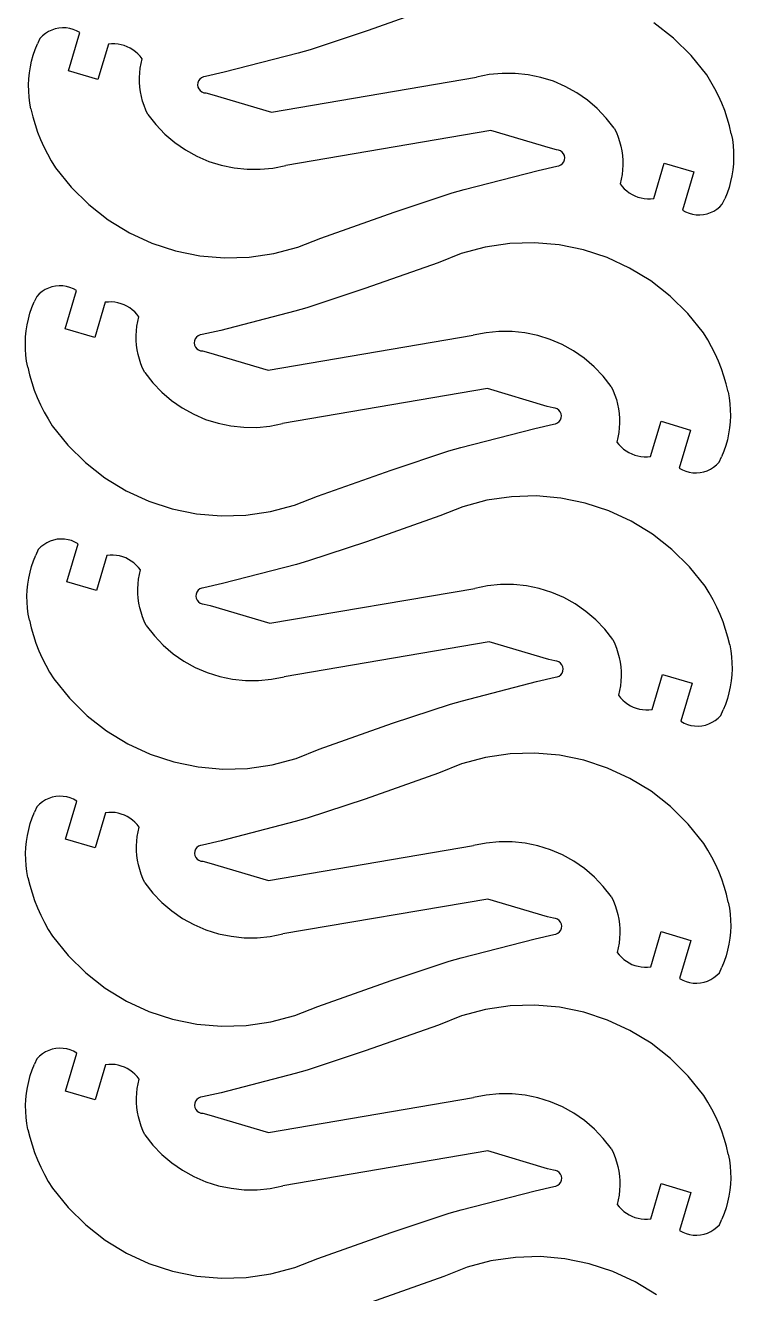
# Model space of a CAD drawing. Extents: x -3998 to 3998, y -3549 to 3549.
# Drawn here: x -1962 to -1616, y -112 to 506 of the extents above; entities that cross this region are included whole.
import ezdxf

# ---------------------------------------------------------------- set-up
doc = ezdxf.new("R2010")
doc.units = 0
doc.header["$MEASUREMENT"] = 0
doc.layers.get('0').update_dxf_attribs({"linetype": 'CONTINUOUS'})

msp = doc.modelspace()

# ---------------------------------------------------------------- linework, layer by layer
for p, q in [((-1758.79, 515.77), (-1794.6, 503.12)), ((-1645.67, 499.42), (-1655.2, 506.86)), ((-1953.25, 500.58), (-1954.5, 499.32)), ((-1951.86, 501.7), (-1953.25, 500.58)), ((-1950.35, 502.64), (-1951.86, 501.7)), ((-1948.74, 503.39), (-1950.35, 502.64)), ((-1947.05, 503.96), (-1948.74, 503.39)), ((-1945.31, 504.31), (-1947.05, 503.96)), ((-1943.54, 504.47), (-1945.31, 504.31)), ((-1941.76, 504.41), (-1943.54, 504.47)), ((-1940, 504.14), (-1941.76, 504.41)), ((-1940.59, 483.59), (-1935.08, 502.14)), ((-1938.28, 503.67), (-1940, 504.14)), ((-1936.64, 503), (-1938.28, 503.67)), ((-1935.08, 502.14), (-1936.64, 503)), ((-1794.6, 503.12), (-1822.79, 493.77)), ((-1956.83, 493.91), (-1955.74, 496.65)), ((-1954.5, 499.32), (-1955.74, 496.65)), ((-1921.12, 496.46), (-1926.22, 479.31)), ((-1919.56, 496.61), (-1921.12, 496.46)), ((-1918, 496.61), (-1919.56, 496.61)), ((-1916.44, 496.48), (-1918, 496.61)), ((-1914.9, 496.2), (-1916.44, 496.48)), ((-1913.39, 495.79), (-1914.9, 496.2)), ((-1911.92, 495.24), (-1913.39, 495.79)), ((-1910.52, 494.55), (-1911.92, 495.24)), ((-1909.18, 493.75), (-1910.52, 494.55)), ((-1637.07, 490.93), (-1645.67, 499.42)), ((-1959.16, 485.41), (-1958.55, 488.28)), ((-1958.55, 488.28), (-1957.77, 491.12)), ((-1957.77, 491.12), (-1956.83, 493.91)), ((-1907.91, 492.82), (-1909.18, 493.75)), ((-1906.74, 491.79), (-1907.91, 492.82)), ((-1905.67, 490.65), (-1906.74, 491.79)), ((-1904.7, 489.42), (-1905.67, 490.65)), ((-1905.24, 487.16), (-1904.7, 489.42)), ((-1828.6, 492.12), (-1864.78, 482.8)), ((-1822.79, 493.77), (-1828.6, 492.12)), ((-1629.5, 481.52), (-1637.07, 490.93)), ((-1959.91, 479.57), (-1959.62, 482.5)), ((-1959.62, 482.5), (-1959.16, 485.41)), ((-1926.22, 479.31), (-1940.59, 483.59)), ((-1906.01, 480.24), (-1905.9, 482.56)), ((-1905.9, 482.56), (-1905.64, 484.87)), ((-1905.64, 484.87), (-1905.24, 487.16)), ((-1864.78, 482.8), (-1873.8, 480.72)), ((-1729.17, 482.28), (-1735.48, 481.66)), ((-1722.82, 482.26), (-1729.17, 482.28)), ((-1716.51, 481.6), (-1722.82, 482.26)), ((-1960.03, 476.63), (-1959.91, 479.57)), ((-1959.99, 473.69), (-1960.03, 476.63)), ((-1905.98, 477.92), (-1906.01, 480.24)), ((-1905.81, 475.6), (-1905.98, 477.92)), ((-1877.56, 477.68), (-1877.67, 476.65)), ((-1877.67, 476.65), (-1877.51, 475.62)), ((-1877.19, 478.64), (-1877.56, 477.68)), ((-1876.58, 479.48), (-1877.19, 478.64)), ((-1875.77, 480.13), (-1876.58, 479.48)), ((-1874.82, 480.55), (-1875.77, 480.13)), ((-1873.8, 480.72), (-1874.82, 480.55)), ((-1841.7, 463.42), (-1741.7, 480.42)), ((-1735.48, 481.66), (-1741.7, 480.42)), ((-1710.3, 480.32), (-1716.51, 481.6)), ((-1704.25, 478.41), (-1710.3, 480.32)), ((-1698.42, 475.91), (-1704.25, 478.41)), ((-1692.87, 472.84), (-1698.42, 475.91)), ((-1627.43, 478.21), (-1629.5, 481.52)), ((-1625.52, 474.81), (-1627.43, 478.21)), ((-1959.79, 470.75), (-1959.99, 473.69)), ((-1959.42, 467.83), (-1959.79, 470.75)), ((-1905.5, 473.3), (-1905.81, 475.6)), ((-1905.05, 471.02), (-1905.5, 473.3)), ((-1904.45, 468.77), (-1905.05, 471.02)), ((-1877.51, 475.62), (-1877.09, 474.68)), ((-1877.09, 474.68), (-1876.44, 473.87)), ((-1876.44, 473.87), (-1875.61, 473.26)), ((-1875.61, 473.26), (-1874.64, 472.88)), ((-1874.64, 472.88), (-1873.61, 472.77)), ((-1873.61, 472.77), (-1870.79, 472.06)), ((-1870.79, 472.06), (-1841.7, 463.42)), ((-1687.66, 469.22), (-1692.87, 472.84)), ((-1623.76, 471.33), (-1625.52, 474.81)), ((-1622.17, 467.76), (-1623.76, 471.33)), ((-1958.89, 464.94), (-1959.42, 467.83)), ((-1958.89, 464.94), (-1957.98, 461.14)), ((-1903.72, 466.57), (-1904.45, 468.77)), ((-1902.86, 464.41), (-1903.72, 466.57)), ((-1901.86, 462.31), (-1902.86, 464.41)), ((-1682.83, 465.1), (-1687.66, 469.22)), ((-1678.45, 460.52), (-1682.83, 465.1)), ((-1620.75, 464.13), (-1622.17, 467.76)), ((-1619.5, 460.44), (-1620.75, 464.13)), ((-1957.98, 461.14), (-1956.91, 457.39)), ((-1956.91, 457.39), (-1955.65, 453.7)), ((-1901.86, 462.31), (-1897.96, 457.31)), ((-1897.96, 457.31), (-1893.57, 452.73)), ((-1674.54, 455.52), (-1678.45, 460.52)), ((-1618.42, 456.69), (-1619.5, 460.44)), ((-1955.65, 453.7), (-1954.23, 450.07)), ((-1893.57, 452.73), (-1888.75, 448.61)), ((-1734.7, 454.42), (-1834.7, 437.42)), ((-1705.61, 445.77), (-1734.7, 454.42)), ((-1674.54, 455.52), (-1673.55, 453.42)), ((-1673.55, 453.42), (-1672.68, 451.26)), ((-1672.68, 451.26), (-1671.95, 449.06)), ((-1617.52, 452.89), (-1618.42, 456.69)), ((-1617.52, 452.89), (-1616.99, 450)), ((-1954.23, 450.07), (-1952.64, 446.5)), ((-1952.64, 446.5), (-1950.89, 443.02)), ((-1888.75, 448.61), (-1883.53, 444.99)), ((-1883.53, 444.99), (-1877.98, 441.92)), ((-1702.79, 445.06), (-1705.61, 445.77)), ((-1701.76, 444.95), (-1702.79, 445.06)), ((-1700.8, 444.57), (-1701.76, 444.95)), ((-1671.95, 449.06), (-1671.36, 446.81)), ((-1671.36, 446.81), (-1670.9, 444.53)), ((-1616.99, 450), (-1616.62, 447.08)), ((-1616.62, 447.08), (-1616.41, 444.14)), ((-1950.89, 443.02), (-1948.97, 439.62)), ((-1948.97, 439.62), (-1946.9, 436.32)), ((-1877.98, 441.92), (-1872.15, 439.42)), ((-1872.15, 439.42), (-1866.1, 437.52)), ((-1699.96, 443.96), (-1700.8, 444.57)), ((-1699.31, 443.15), (-1699.96, 443.96)), ((-1699.83, 438.35), (-1699.22, 439.19)), ((-1698.89, 442.21), (-1699.31, 443.15)), ((-1699.22, 439.19), (-1698.85, 440.15)), ((-1698.74, 441.18), (-1698.89, 442.21)), ((-1698.85, 440.15), (-1698.74, 441.18)), ((-1670.9, 444.53), (-1670.59, 442.23)), ((-1670.59, 442.23), (-1670.42, 439.92)), ((-1670.42, 439.92), (-1670.39, 437.59)), ((-1616.37, 441.2), (-1616.5, 438.26)), ((-1616.41, 444.14), (-1616.37, 441.2)), ((-1946.9, 436.32), (-1939.33, 426.9)), ((-1866.1, 437.52), (-1859.89, 436.23)), ((-1859.89, 436.23), (-1853.58, 435.57)), ((-1853.58, 435.57), (-1847.24, 435.55)), ((-1847.24, 435.55), (-1840.92, 436.17)), ((-1840.92, 436.17), (-1834.7, 437.42)), ((-1747.8, 425.72), (-1711.63, 435.03)), ((-1711.63, 435.03), (-1702.6, 437.12)), ((-1702.6, 437.12), (-1701.58, 437.28)), ((-1701.58, 437.28), (-1700.63, 437.7)), ((-1700.63, 437.7), (-1699.83, 438.35)), ((-1670.76, 432.96), (-1671.16, 430.67)), ((-1670.51, 435.27), (-1670.76, 432.96)), ((-1670.39, 437.59), (-1670.51, 435.27)), ((-1655.29, 421.37), (-1650.19, 438.52)), ((-1650.19, 438.52), (-1635.81, 434.25)), ((-1635.81, 434.25), (-1641.33, 415.69)), ((-1617.24, 432.42), (-1617.86, 429.55)), ((-1616.79, 435.33), (-1617.24, 432.42)), ((-1616.5, 438.26), (-1616.79, 435.33)), ((-1939.33, 426.9), (-1930.73, 418.41)), ((-1671.16, 430.67), (-1671.7, 428.42)), ((-1671.7, 428.42), (-1670.74, 427.18)), ((-1670.74, 427.18), (-1669.66, 426.05)), ((-1618.63, 426.71), (-1619.57, 423.92)), ((-1617.86, 429.55), (-1618.63, 426.71)), ((-1781.8, 414.72), (-1753.61, 424.06)), ((-1753.61, 424.06), (-1747.8, 425.72)), ((-1669.66, 426.05), (-1668.49, 425.01)), ((-1668.49, 425.01), (-1667.23, 424.08)), ((-1667.23, 424.08), (-1665.89, 423.28)), ((-1665.89, 423.28), (-1664.48, 422.6)), ((-1664.48, 422.6), (-1663.02, 422.04)), ((-1663.02, 422.04), (-1661.51, 421.63)), ((-1661.51, 421.63), (-1659.97, 421.35)), ((-1659.97, 421.35), (-1658.41, 421.22)), ((-1658.41, 421.22), (-1656.84, 421.22)), ((-1656.84, 421.22), (-1655.29, 421.37)), ((-1621.9, 418.52), (-1620.66, 421.18)), ((-1619.57, 423.92), (-1620.66, 421.18)), ((-1930.73, 418.41), (-1921.21, 410.97)), ((-1817.61, 402.06), (-1781.8, 414.72)), ((-1641.33, 415.69), (-1639.77, 414.83)), ((-1639.77, 414.83), (-1638.12, 414.16)), ((-1638.12, 414.16), (-1636.4, 413.69)), ((-1629.35, 413.88), (-1627.66, 414.44)), ((-1627.66, 414.44), (-1626.05, 415.19)), ((-1626.05, 415.19), (-1624.54, 416.14)), ((-1624.54, 416.14), (-1623.15, 417.25)), ((-1623.15, 417.25), (-1621.9, 418.52)), ((-1921.21, 410.97), (-1910.89, 404.68)), ((-1636.4, 413.69), (-1634.64, 413.42)), ((-1634.64, 413.42), (-1632.87, 413.36)), ((-1632.87, 413.36), (-1631.09, 413.52)), ((-1631.09, 413.52), (-1629.35, 413.88)), ((-1910.89, 404.68), (-1899.92, 399.62)), ((-1828.85, 397.63), (-1817.61, 402.06)), ((-1899.92, 399.62), (-1888.44, 395.86)), ((-1888.44, 395.86), (-1876.6, 393.44)), ((-1840.53, 394.51), (-1828.85, 397.63)), ((-1737.47, 397.63), (-1749.14, 394.52)), ((-1725.51, 399.38), (-1737.47, 397.63)), ((-1713.43, 399.74), (-1725.51, 399.38)), ((-1701.4, 398.7), (-1713.43, 399.74)), ((-1689.56, 396.29), (-1701.4, 398.7)), ((-1678.07, 392.52), (-1689.56, 396.29)), ((-1876.6, 393.44), (-1864.56, 392.41)), ((-1864.56, 392.41), (-1852.48, 392.77)), ((-1852.48, 392.77), (-1840.53, 394.51)), ((-1760.38, 390.08), (-1796.19, 377.43)), ((-1749.14, 394.52), (-1760.38, 390.08)), ((-1667.1, 387.46), (-1678.07, 392.52)), ((-1656.79, 381.17), (-1667.1, 387.46)), ((-1951.94, 376.95), (-1953.46, 376.01)), ((-1950.33, 377.71), (-1951.94, 376.95)), ((-1948.65, 378.27), (-1950.33, 377.71)), ((-1946.9, 378.63), (-1948.65, 378.27)), ((-1945.13, 378.78), (-1946.9, 378.63)), ((-1943.35, 378.72), (-1945.13, 378.78)), ((-1941.59, 378.46), (-1943.35, 378.72)), ((-1939.88, 377.99), (-1941.59, 378.46)), ((-1938.23, 377.32), (-1939.88, 377.99)), ((-1936.67, 376.46), (-1938.23, 377.32)), ((-1796.19, 377.43), (-1824.38, 368.08)), ((-1647.26, 373.73), (-1656.79, 381.17)), ((-1958.43, 368.23), (-1957.33, 370.96)), ((-1956.09, 373.63), (-1957.33, 370.96)), ((-1954.84, 374.9), (-1956.09, 373.63)), ((-1953.46, 376.01), (-1954.84, 374.9)), ((-1942.19, 357.9), (-1936.67, 376.46)), ((-1922.71, 370.77), (-1927.81, 353.63)), ((-1921.15, 370.92), (-1922.71, 370.77)), ((-1919.59, 370.93), (-1921.15, 370.92)), ((-1918.03, 370.79), (-1919.59, 370.93)), ((-1916.49, 370.52), (-1918.03, 370.79)), ((-1638.66, 365.25), (-1647.26, 373.73)), ((-1960.14, 362.6), (-1959.36, 365.44)), ((-1959.36, 365.44), (-1958.43, 368.23)), ((-1914.98, 370.1), (-1916.49, 370.52)), ((-1913.52, 369.55), (-1914.98, 370.1)), ((-1912.11, 368.87), (-1913.52, 369.55)), ((-1910.77, 368.06), (-1912.11, 368.87)), ((-1909.5, 367.14), (-1910.77, 368.06)), ((-1908.33, 366.1), (-1909.5, 367.14)), ((-1907.26, 364.96), (-1908.33, 366.1)), ((-1906.29, 363.73), (-1907.26, 364.96)), ((-1830.19, 366.43), (-1866.37, 357.12)), ((-1824.38, 368.08), (-1830.19, 366.43)), ((-1631.09, 355.83), (-1638.66, 365.25)), ((-1961.21, 356.81), (-1960.75, 359.72)), ((-1960.75, 359.72), (-1960.14, 362.6)), ((-1907.49, 356.87), (-1907.23, 359.18)), ((-1907.23, 359.18), (-1906.83, 361.47)), ((-1906.83, 361.47), (-1906.29, 363.73)), ((-1961.62, 350.95), (-1961.5, 353.89)), ((-1961.5, 353.89), (-1961.21, 356.81)), ((-1927.81, 353.63), (-1942.19, 357.9)), ((-1907.6, 354.55), (-1907.49, 356.87)), ((-1907.58, 352.23), (-1907.6, 354.55)), ((-1907.4, 349.91), (-1907.58, 352.23)), ((-1878.78, 352.96), (-1879.15, 351.99)), ((-1878.17, 353.8), (-1878.78, 352.96)), ((-1877.36, 354.45), (-1878.17, 353.8)), ((-1876.42, 354.87), (-1877.36, 354.45)), ((-1875.39, 355.03), (-1876.42, 354.87)), ((-1866.37, 357.12), (-1875.39, 355.03)), ((-1843.29, 337.73), (-1743.29, 354.73)), ((-1737.07, 355.98), (-1743.29, 354.73)), ((-1730.76, 356.59), (-1737.07, 355.98)), ((-1724.41, 356.57), (-1730.76, 356.59)), ((-1718.11, 355.92), (-1724.41, 356.57)), ((-1711.89, 354.63), (-1718.11, 355.92)), ((-1705.84, 352.73), (-1711.89, 354.63)), ((-1700.01, 350.23), (-1705.84, 352.73)), ((-1629.02, 352.52), (-1631.09, 355.83)), ((-1627.11, 349.13), (-1629.02, 352.52)), ((-1961.58, 348), (-1961.62, 350.95)), ((-1961.38, 345.07), (-1961.58, 348)), ((-1907.09, 347.61), (-1907.4, 349.91)), ((-1906.64, 345.33), (-1907.09, 347.61)), ((-1879.15, 351.99), (-1879.26, 350.96)), ((-1879.26, 350.96), (-1879.1, 349.94)), ((-1879.1, 349.94), (-1878.68, 348.99)), ((-1878.68, 348.99), (-1878.03, 348.19)), ((-1878.03, 348.19), (-1877.2, 347.57)), ((-1877.2, 347.57), (-1876.23, 347.2)), ((-1876.23, 347.2), (-1875.2, 347.08)), ((-1875.2, 347.08), (-1872.38, 346.38)), ((-1872.38, 346.38), (-1843.29, 337.73)), ((-1694.46, 347.15), (-1700.01, 350.23)), ((-1689.25, 343.54), (-1694.46, 347.15)), ((-1625.35, 345.64), (-1627.11, 349.13)), ((-1961.01, 342.15), (-1961.38, 345.07)), ((-1960.48, 339.25), (-1961.01, 342.15)), ((-1906.04, 343.09), (-1906.64, 345.33)), ((-1905.31, 340.88), (-1906.04, 343.09)), ((-1904.45, 338.73), (-1905.31, 340.88)), ((-1684.42, 339.42), (-1689.25, 343.54)), ((-1623.76, 342.08), (-1625.35, 345.64)), ((-1622.34, 338.45), (-1623.76, 342.08)), ((-1960.48, 339.25), (-1959.58, 335.46)), ((-1959.58, 335.46), (-1958.5, 331.71)), ((-1903.45, 336.63), (-1904.45, 338.73)), ((-1903.45, 336.63), (-1899.55, 331.63)), ((-1680.04, 334.83), (-1684.42, 339.42)), ((-1676.13, 329.83), (-1680.04, 334.83)), ((-1621.09, 334.75), (-1622.34, 338.45)), ((-1620.01, 331), (-1621.09, 334.75)), ((-1958.5, 331.71), (-1957.25, 328.01)), ((-1957.25, 328.01), (-1955.82, 324.38)), ((-1899.55, 331.63), (-1895.16, 327.04)), ((-1736.29, 328.73), (-1836.29, 311.73)), ((-1707.2, 320.08), (-1736.29, 328.73)), ((-1676.13, 329.83), (-1675.14, 327.73)), ((-1675.14, 327.73), (-1674.27, 325.58)), ((-1619.11, 327.21), (-1620.01, 331)), ((-1955.82, 324.38), (-1954.23, 320.82)), ((-1895.16, 327.04), (-1890.34, 322.92)), ((-1890.34, 322.92), (-1885.12, 319.31)), ((-1674.27, 325.58), (-1673.54, 323.37)), ((-1673.54, 323.37), (-1672.95, 321.13)), ((-1619.11, 327.21), (-1618.58, 324.31)), ((-1618.58, 324.31), (-1618.21, 321.39)), ((-1618.21, 321.39), (-1618, 318.46)), ((-1954.23, 320.82), (-1952.48, 317.34)), ((-1952.48, 317.34), (-1950.56, 313.94)), ((-1885.12, 319.31), (-1879.57, 316.24)), ((-1879.57, 316.24), (-1873.74, 313.73)), ((-1704.38, 319.38), (-1707.2, 320.08)), ((-1703.35, 319.26), (-1704.38, 319.38)), ((-1702.39, 318.89), (-1703.35, 319.26)), ((-1701.55, 318.28), (-1702.39, 318.89)), ((-1700.9, 317.47), (-1701.55, 318.28)), ((-1700.49, 316.52), (-1700.9, 317.47)), ((-1700.33, 315.5), (-1700.49, 316.52)), ((-1700.44, 314.47), (-1700.33, 315.5)), ((-1672.95, 321.13), (-1672.5, 318.85)), ((-1672.5, 318.85), (-1672.18, 316.55)), ((-1672.18, 316.55), (-1672.01, 314.23)), ((-1617.96, 315.51), (-1618.09, 312.57)), ((-1618, 318.46), (-1617.96, 315.51)), ((-1950.56, 313.94), (-1948.49, 310.63)), ((-1948.49, 310.63), (-1940.93, 301.21)), ((-1873.74, 313.73), (-1867.69, 311.83)), ((-1867.69, 311.83), (-1861.48, 310.54)), ((-1861.48, 310.54), (-1855.17, 309.89)), ((-1855.17, 309.89), (-1848.83, 309.87)), ((-1848.83, 309.87), (-1842.51, 310.48)), ((-1842.51, 310.48), (-1836.29, 311.73)), ((-1749.39, 300.03), (-1713.22, 309.35)), ((-1713.22, 309.35), (-1704.19, 311.43)), ((-1704.19, 311.43), (-1703.17, 311.59)), ((-1703.17, 311.59), (-1702.22, 312.01)), ((-1702.22, 312.01), (-1701.42, 312.67)), ((-1701.42, 312.67), (-1700.81, 313.5)), ((-1700.81, 313.5), (-1700.44, 314.47)), ((-1672.1, 309.59), (-1672.35, 307.28)), ((-1671.98, 311.91), (-1672.1, 309.59)), ((-1672.01, 314.23), (-1671.98, 311.91)), ((-1656.88, 295.69), (-1651.78, 312.83)), ((-1651.78, 312.83), (-1637.4, 308.56)), ((-1618.38, 309.65), (-1618.83, 306.74)), ((-1618.09, 312.57), (-1618.38, 309.65)), ((-1672.75, 304.99), (-1673.29, 302.73)), ((-1673.29, 302.73), (-1672.33, 301.5)), ((-1672.35, 307.28), (-1672.75, 304.99)), ((-1637.4, 308.56), (-1642.92, 290)), ((-1619.45, 303.86), (-1620.23, 301.02)), ((-1618.83, 306.74), (-1619.45, 303.86)), ((-1940.93, 301.21), (-1932.32, 292.73)), ((-1783.39, 289.03), (-1755.2, 298.38)), ((-1755.2, 298.38), (-1749.39, 300.03)), ((-1672.33, 301.5), (-1671.25, 300.36)), ((-1671.25, 300.36), (-1670.08, 299.32)), ((-1670.08, 299.32), (-1668.82, 298.4)), ((-1668.82, 298.4), (-1667.48, 297.59)), ((-1667.48, 297.59), (-1666.07, 296.91)), ((-1666.07, 296.91), (-1664.61, 296.36)), ((-1621.16, 298.23), (-1622.25, 295.5)), ((-1620.23, 301.02), (-1621.16, 298.23)), ((-1932.32, 292.73), (-1922.8, 285.29)), ((-1664.61, 296.36), (-1663.1, 295.94)), ((-1663.1, 295.94), (-1661.56, 295.67)), ((-1661.56, 295.67), (-1660, 295.53)), ((-1660, 295.53), (-1658.43, 295.54)), ((-1658.43, 295.54), (-1656.88, 295.69)), ((-1627.64, 289.51), (-1626.13, 290.45)), ((-1626.13, 290.45), (-1624.74, 291.56)), ((-1624.74, 291.56), (-1623.49, 292.83)), ((-1623.49, 292.83), (-1622.25, 295.5)), ((-1922.8, 285.29), (-1912.48, 279)), ((-1819.2, 276.38), (-1783.39, 289.03)), ((-1642.92, 290), (-1641.36, 289.14)), ((-1641.36, 289.14), (-1639.71, 288.47)), ((-1639.71, 288.47), (-1637.99, 288)), ((-1637.99, 288), (-1636.24, 287.74)), ((-1636.24, 287.74), (-1634.46, 287.68)), ((-1634.46, 287.68), (-1632.68, 287.83)), ((-1632.68, 287.83), (-1630.94, 288.19)), ((-1630.94, 288.19), (-1629.25, 288.75)), ((-1629.25, 288.75), (-1627.64, 289.51)), ((-1912.48, 279), (-1901.51, 273.94)), ((-1901.51, 273.94), (-1890.03, 270.17)), ((-1842.12, 268.83), (-1830.44, 271.94)), ((-1830.44, 271.94), (-1819.2, 276.38)), ((-1736.67, 274.33), (-1748.35, 271.22)), ((-1724.72, 276.08), (-1736.67, 274.33)), ((-1712.64, 276.44), (-1724.72, 276.08)), ((-1700.6, 275.4), (-1712.64, 276.44)), ((-1688.76, 272.99), (-1700.6, 275.4)), ((-1677.28, 269.23), (-1688.76, 272.99)), ((-1890.03, 270.17), (-1878.19, 267.76)), ((-1878.19, 267.76), (-1866.15, 266.72)), ((-1866.15, 266.72), (-1854.07, 267.08)), ((-1854.07, 267.08), (-1842.12, 268.83)), ((-1759.59, 266.78), (-1795.4, 254.13)), ((-1748.35, 271.22), (-1759.59, 266.78)), ((-1666.31, 264.16), (-1677.28, 269.23)), ((-1655.99, 257.87), (-1666.31, 264.16)), ((-1951.15, 253.65), (-1952.66, 252.71)), ((-1949.54, 254.41), (-1951.15, 253.65)), ((-1947.85, 254.97), (-1949.54, 254.41)), ((-1946.11, 255.33), (-1947.85, 254.97)), ((-1944.33, 255.48), (-1946.11, 255.33)), ((-1942.56, 255.43), (-1944.33, 255.48)), ((-1940.8, 255.16), (-1942.56, 255.43)), ((-1939.08, 254.69), (-1940.8, 255.16)), ((-1937.43, 254.02), (-1939.08, 254.69)), ((-1935.87, 253.16), (-1937.43, 254.02)), ((-1795.4, 254.13), (-1823.59, 244.78)), ((-1646.47, 250.44), (-1655.99, 257.87)), ((-1957.63, 244.93), (-1956.54, 247.66)), ((-1955.3, 250.33), (-1956.54, 247.66)), ((-1954.05, 251.6), (-1955.3, 250.33)), ((-1952.66, 252.71), (-1954.05, 251.6)), ((-1941.39, 234.6), (-1935.87, 253.16)), ((-1921.91, 247.47), (-1927.01, 230.33)), ((-1920.36, 247.62), (-1921.91, 247.47)), ((-1918.79, 247.63), (-1920.36, 247.62)), ((-1917.23, 247.49), (-1918.79, 247.63)), ((-1915.69, 247.22), (-1917.23, 247.49)), ((-1914.18, 246.8), (-1915.69, 247.22)), ((-1637.87, 241.95), (-1646.47, 250.44)), ((-1959.34, 239.3), (-1958.56, 242.14)), ((-1958.56, 242.14), (-1957.63, 244.93)), ((-1912.72, 246.25), (-1914.18, 246.8)), ((-1911.31, 245.57), (-1912.72, 246.25)), ((-1909.97, 244.76), (-1911.31, 245.57)), ((-1908.71, 243.84), (-1909.97, 244.76)), ((-1907.54, 242.8), (-1908.71, 243.84)), ((-1906.46, 241.66), (-1907.54, 242.8)), ((-1905.5, 240.43), (-1906.46, 241.66)), ((-1829.4, 243.13), (-1865.57, 233.82)), ((-1823.59, 244.78), (-1829.4, 243.13)), ((-1630.3, 232.53), (-1637.87, 241.95)), ((-1960.41, 233.52), (-1959.96, 236.42)), ((-1959.96, 236.42), (-1959.34, 239.3)), ((-1906.69, 233.58), (-1906.44, 235.88)), ((-1906.44, 235.88), (-1906.04, 238.17)), ((-1906.04, 238.17), (-1905.5, 240.43)), ((-1960.83, 227.65), (-1960.7, 230.59)), ((-1960.7, 230.59), (-1960.41, 233.52)), ((-1927.01, 230.33), (-1941.39, 234.6)), ((-1906.81, 231.26), (-1906.69, 233.58)), ((-1906.78, 228.93), (-1906.81, 231.26)), ((-1906.61, 226.62), (-1906.78, 228.93)), ((-1878.35, 228.69), (-1878.46, 227.66)), ((-1877.98, 229.66), (-1878.35, 228.69)), ((-1877.37, 230.5), (-1877.98, 229.66)), ((-1876.57, 231.15), (-1877.37, 230.5)), ((-1875.62, 231.57), (-1876.57, 231.15)), ((-1874.6, 231.73), (-1875.62, 231.57)), ((-1865.57, 233.82), (-1874.6, 231.73)), ((-1842.5, 214.43), (-1742.5, 231.43)), ((-1736.28, 232.68), (-1742.5, 231.43)), ((-1729.96, 233.3), (-1736.28, 232.68)), ((-1723.62, 233.28), (-1729.96, 233.3)), ((-1717.31, 232.62), (-1723.62, 233.28)), ((-1711.1, 231.33), (-1717.31, 232.62)), ((-1705.05, 229.43), (-1711.1, 231.33)), ((-1699.22, 226.93), (-1705.05, 229.43)), ((-1628.23, 229.23), (-1630.3, 232.53)), ((-1626.31, 225.83), (-1628.23, 229.23)), ((-1960.79, 224.7), (-1960.83, 227.65)), ((-1960.58, 221.77), (-1960.79, 224.7)), ((-1906.3, 224.31), (-1906.61, 226.62)), ((-1905.84, 222.04), (-1906.3, 224.31)), ((-1878.46, 227.66), (-1878.31, 226.64)), ((-1878.31, 226.64), (-1877.89, 225.69)), ((-1877.89, 225.69), (-1877.24, 224.89)), ((-1877.24, 224.89), (-1876.4, 224.27)), ((-1876.4, 224.27), (-1875.44, 223.9)), ((-1875.44, 223.9), (-1874.41, 223.78)), ((-1874.41, 223.78), (-1871.59, 223.08)), ((-1871.59, 223.08), (-1842.5, 214.43)), ((-1693.67, 223.85), (-1699.22, 226.93)), ((-1688.45, 220.24), (-1693.67, 223.85)), ((-1624.56, 222.34), (-1626.31, 225.83)), ((-1960.21, 218.85), (-1960.58, 221.77)), ((-1959.68, 215.96), (-1960.21, 218.85)), ((-1905.25, 219.79), (-1905.84, 222.04)), ((-1904.52, 217.58), (-1905.25, 219.79)), ((-1903.65, 215.43), (-1904.52, 217.58)), ((-1683.63, 216.12), (-1688.45, 220.24)), ((-1622.97, 218.78), (-1624.56, 222.34)), ((-1621.54, 215.15), (-1622.97, 218.78)), ((-1959.68, 215.96), (-1958.78, 212.16)), ((-1958.78, 212.16), (-1957.7, 208.41)), ((-1902.66, 213.33), (-1903.65, 215.43)), ((-1902.66, 213.33), (-1898.75, 208.33)), ((-1679.24, 211.53), (-1683.63, 216.12)), ((-1675.34, 206.53), (-1679.24, 211.53)), ((-1620.29, 211.45), (-1621.54, 215.15)), ((-1619.22, 207.7), (-1620.29, 211.45)), ((-1957.7, 208.41), (-1956.45, 204.72)), ((-1956.45, 204.72), (-1955.03, 201.08)), ((-1898.75, 208.33), (-1894.37, 203.75)), ((-1735.5, 205.43), (-1835.5, 188.43)), ((-1706.41, 196.78), (-1735.5, 205.43)), ((-1675.34, 206.53), (-1674.34, 204.44)), ((-1674.34, 204.44), (-1673.48, 202.28)), ((-1618.31, 203.91), (-1619.22, 207.7)), ((-1618.31, 203.91), (-1617.78, 201.01)), ((-1955.03, 201.08), (-1953.44, 197.52)), ((-1894.37, 203.75), (-1889.54, 199.63)), ((-1889.54, 199.63), (-1884.33, 196.01)), ((-1673.48, 202.28), (-1672.75, 200.07)), ((-1672.75, 200.07), (-1672.15, 197.83)), ((-1672.15, 197.83), (-1671.7, 195.55)), ((-1617.78, 201.01), (-1617.41, 198.09)), ((-1617.41, 198.09), (-1617.21, 195.16)), ((-1953.44, 197.52), (-1951.68, 194.04)), ((-1951.68, 194.04), (-1949.77, 190.64)), ((-1884.33, 196.01), (-1878.78, 192.94)), ((-1878.78, 192.94), (-1872.95, 190.44)), ((-1703.59, 196.08), (-1706.41, 196.78)), ((-1702.56, 195.97), (-1703.59, 196.08)), ((-1701.59, 195.59), (-1702.56, 195.97)), ((-1700.76, 194.98), (-1701.59, 195.59)), ((-1700.11, 194.17), (-1700.76, 194.98)), ((-1699.69, 193.22), (-1700.11, 194.17)), ((-1699.53, 192.2), (-1699.69, 193.22)), ((-1699.64, 191.17), (-1699.53, 192.2)), ((-1671.7, 195.55), (-1671.39, 193.25)), ((-1671.39, 193.25), (-1671.22, 190.93)), ((-1617.17, 192.22), (-1617.29, 189.28)), ((-1617.21, 195.16), (-1617.17, 192.22)), ((-1949.77, 190.64), (-1947.7, 187.33)), ((-1947.7, 187.33), (-1940.13, 177.91)), ((-1872.95, 190.44), (-1866.9, 188.53)), ((-1866.9, 188.53), (-1860.69, 187.25)), ((-1860.69, 187.25), (-1854.38, 186.59)), ((-1854.38, 186.59), (-1848.03, 186.57)), ((-1848.03, 186.57), (-1841.72, 187.18)), ((-1841.72, 187.18), (-1835.5, 188.43)), ((-1748.6, 176.73), (-1712.42, 186.05)), ((-1712.42, 186.05), (-1703.4, 188.13)), ((-1703.4, 188.13), (-1702.37, 188.29)), ((-1702.37, 188.29), (-1701.43, 188.72)), ((-1701.43, 188.72), (-1700.62, 189.37)), ((-1700.62, 189.37), (-1700.01, 190.2)), ((-1700.01, 190.2), (-1699.64, 191.17)), ((-1671.3, 186.29), (-1671.56, 183.98)), ((-1671.19, 188.61), (-1671.3, 186.29)), ((-1671.22, 190.93), (-1671.19, 188.61)), ((-1656.08, 172.39), (-1650.98, 189.54)), ((-1650.98, 189.54), (-1636.61, 185.26)), ((-1617.58, 186.35), (-1618.04, 183.44)), ((-1617.29, 189.28), (-1617.58, 186.35)), ((-1671.96, 181.69), (-1672.5, 179.43)), ((-1672.5, 179.43), (-1671.53, 178.2)), ((-1671.56, 183.98), (-1671.96, 181.69)), ((-1636.61, 185.26), (-1642.12, 166.71)), ((-1618.65, 180.56), (-1619.43, 177.72)), ((-1618.04, 183.44), (-1618.65, 180.56)), ((-1940.13, 177.91), (-1931.53, 169.43)), ((-1782.6, 165.73), (-1754.41, 175.08)), ((-1754.41, 175.08), (-1748.6, 176.73)), ((-1671.53, 178.2), (-1670.46, 177.06)), ((-1670.46, 177.06), (-1669.29, 176.03)), ((-1669.29, 176.03), (-1668.02, 175.1)), ((-1668.02, 175.1), (-1666.68, 174.29)), ((-1666.68, 174.29), (-1665.28, 173.61)), ((-1665.28, 173.61), (-1663.81, 173.06)), ((-1663.81, 173.06), (-1662.3, 172.65)), ((-1620.37, 174.93), (-1621.46, 172.2)), ((-1619.43, 177.72), (-1620.37, 174.93)), ((-1931.53, 169.43), (-1922, 161.99)), ((-1662.3, 172.65), (-1660.76, 172.37)), ((-1660.76, 172.37), (-1659.2, 172.23)), ((-1659.2, 172.23), (-1657.64, 172.24)), ((-1657.64, 172.24), (-1656.08, 172.39)), ((-1626.85, 166.21), (-1625.34, 167.15)), ((-1625.34, 167.15), (-1623.95, 168.26)), ((-1623.95, 168.26), (-1622.7, 169.53)), ((-1622.7, 169.53), (-1621.46, 172.2)), ((-1922, 161.99), (-1911.69, 155.7)), ((-1818.41, 153.08), (-1782.6, 165.73)), ((-1642.12, 166.71), (-1640.56, 165.85)), ((-1640.56, 165.85), (-1638.91, 165.18)), ((-1638.91, 165.18), (-1637.2, 164.7)), ((-1637.2, 164.7), (-1635.44, 164.44)), ((-1635.44, 164.44), (-1633.66, 164.38)), ((-1633.66, 164.38), (-1631.89, 164.53)), ((-1631.89, 164.53), (-1630.15, 164.89)), ((-1630.15, 164.89), (-1628.46, 165.45)), ((-1628.46, 165.45), (-1626.85, 166.21)), ((-1911.69, 155.7), (-1900.72, 150.64)), ((-1900.72, 150.64), (-1889.23, 146.88)), ((-1841.32, 145.53), (-1829.65, 148.64)), ((-1829.65, 148.64), (-1818.41, 153.08)), ((-1737.33, 149.05), (-1749, 145.93)), ((-1725.37, 150.79), (-1737.33, 149.05)), ((-1713.29, 151.15), (-1725.37, 150.79)), ((-1701.25, 150.12), (-1713.29, 151.15)), ((-1689.41, 147.7), (-1701.25, 150.12)), ((-1889.23, 146.88), (-1877.4, 144.46)), ((-1877.4, 144.46), (-1865.36, 143.42)), ((-1865.36, 143.42), (-1853.28, 143.78)), ((-1853.28, 143.78), (-1841.32, 145.53)), ((-1749, 145.93), (-1760.24, 141.5)), ((-1677.93, 143.94), (-1689.41, 147.7)), ((-1666.96, 138.88), (-1677.93, 143.94)), ((-1760.24, 141.5), (-1796.05, 128.84)), ((-1656.64, 132.59), (-1666.96, 138.88)), ((-1946.76, 130.04), (-1948.5, 129.68)), ((-1944.99, 130.2), (-1946.76, 130.04)), ((-1943.21, 130.14), (-1944.99, 130.2)), ((-1941.45, 129.87), (-1943.21, 130.14)), ((-1939.73, 129.4), (-1941.45, 129.87)), ((-1647.12, 125.15), (-1656.64, 132.59)), ((-1955.95, 125.04), (-1957.19, 122.38)), ((-1954.7, 126.31), (-1955.95, 125.04)), ((-1953.31, 127.42), (-1954.7, 126.31)), ((-1951.8, 128.37), (-1953.31, 127.42)), ((-1950.19, 129.12), (-1951.8, 128.37)), ((-1948.5, 129.68), (-1950.19, 129.12)), ((-1942.04, 109.31), (-1936.53, 127.87)), ((-1938.09, 128.73), (-1939.73, 129.4)), ((-1936.53, 127.87), (-1938.09, 128.73)), ((-1796.05, 128.84), (-1824.24, 119.5)), ((-1638.52, 116.66), (-1647.12, 125.15)), ((-1959.22, 116.85), (-1958.28, 119.64)), ((-1958.28, 119.64), (-1957.19, 122.38)), ((-1922.57, 122.19), (-1927.67, 105.04)), ((-1921.01, 122.34), (-1922.57, 122.19)), ((-1919.45, 122.34), (-1921.01, 122.34)), ((-1917.89, 122.21), (-1919.45, 122.34)), ((-1916.35, 121.93), (-1917.89, 122.21)), ((-1914.84, 121.52), (-1916.35, 121.93)), ((-1913.37, 120.96), (-1914.84, 121.52)), ((-1911.97, 120.28), (-1913.37, 120.96)), ((-1910.62, 119.48), (-1911.97, 120.28)), ((-1909.36, 118.55), (-1910.62, 119.48)), ((-1908.19, 117.51), (-1909.36, 118.55)), ((-1907.12, 116.38), (-1908.19, 117.51)), ((-1830.05, 117.84), (-1866.23, 108.53)), ((-1824.24, 119.5), (-1830.05, 117.84)), ((-1960.61, 111.14), (-1960, 114.01)), ((-1960, 114.01), (-1959.22, 116.85)), ((-1906.15, 115.14), (-1907.12, 116.38)), ((-1907.09, 110.6), (-1906.69, 112.88)), ((-1906.69, 112.88), (-1906.15, 115.14)), ((-1630.95, 107.24), (-1638.52, 116.66)), ((-1961.48, 102.36), (-1961.36, 105.3)), ((-1961.36, 105.3), (-1961.07, 108.23)), ((-1961.07, 108.23), (-1960.61, 111.14)), ((-1927.67, 105.04), (-1942.04, 109.31)), ((-1907.46, 105.97), (-1907.35, 108.29)), ((-1907.43, 103.64), (-1907.46, 105.97)), ((-1907.35, 108.29), (-1907.09, 110.6)), ((-1878.03, 105.21), (-1878.64, 104.37)), ((-1877.22, 105.86), (-1878.03, 105.21)), ((-1876.27, 106.28), (-1877.22, 105.86)), ((-1875.25, 106.44), (-1876.27, 106.28)), ((-1866.23, 108.53), (-1875.25, 106.44)), ((-1843.15, 89.14), (-1743.15, 106.14)), ((-1736.93, 107.39), (-1743.15, 106.14)), ((-1730.62, 108.01), (-1736.93, 107.39)), ((-1724.27, 107.99), (-1730.62, 108.01)), ((-1717.96, 107.33), (-1724.27, 107.99)), ((-1711.75, 106.04), (-1717.96, 107.33)), ((-1705.7, 104.14), (-1711.75, 106.04)), ((-1628.88, 103.94), (-1630.95, 107.24)), ((-1961.44, 99.42), (-1961.48, 102.36)), ((-1961.24, 96.48), (-1961.44, 99.42)), ((-1907.26, 101.33), (-1907.43, 103.64)), ((-1906.95, 99.03), (-1907.26, 101.33)), ((-1906.5, 96.75), (-1906.95, 99.03)), ((-1879.01, 103.41), (-1879.12, 102.38)), ((-1879.12, 102.38), (-1878.96, 101.35)), ((-1878.64, 104.37), (-1879.01, 103.41)), ((-1878.96, 101.35), (-1878.54, 100.41)), ((-1878.54, 100.41), (-1877.89, 99.6)), ((-1877.89, 99.6), (-1877.06, 98.99)), ((-1877.06, 98.99), (-1876.09, 98.61)), ((-1699.87, 101.64), (-1705.7, 104.14)), ((-1694.32, 98.57), (-1699.87, 101.64)), ((-1626.97, 100.54), (-1628.88, 103.94)), ((-1625.21, 97.06), (-1626.97, 100.54)), ((-1960.87, 93.56), (-1961.24, 96.48)), ((-1960.34, 90.67), (-1960.87, 93.56)), ((-1905.9, 94.5), (-1906.5, 96.75)), ((-1905.17, 92.3), (-1905.9, 94.5)), ((-1876.09, 98.61), (-1875.06, 98.5)), ((-1875.06, 98.5), (-1872.24, 97.79)), ((-1872.24, 97.79), (-1843.15, 89.14)), ((-1689.11, 94.95), (-1694.32, 98.57)), ((-1684.28, 90.83), (-1689.11, 94.95)), ((-1623.62, 93.49), (-1625.21, 97.06)), ((-1622.2, 89.86), (-1623.62, 93.49)), ((-1960.34, 90.67), (-1959.43, 86.87)), ((-1959.43, 86.87), (-1958.36, 83.12)), ((-1904.31, 90.14), (-1905.17, 92.3)), ((-1903.31, 88.04), (-1904.31, 90.14)), ((-1903.31, 88.04), (-1899.41, 83.04)), ((-1679.9, 86.25), (-1684.28, 90.83)), ((-1620.95, 86.17), (-1622.2, 89.86)), ((-1958.36, 83.12), (-1957.1, 79.43)), ((-1899.41, 83.04), (-1895.02, 78.46)), ((-1675.99, 81.25), (-1679.9, 86.25)), ((-1675.99, 81.25), (-1675, 79.15)), ((-1619.87, 82.42), (-1620.95, 86.17)), ((-1618.97, 78.62), (-1619.87, 82.42)), ((-1957.1, 79.43), (-1955.68, 75.8)), ((-1955.68, 75.8), (-1954.09, 72.23)), ((-1895.02, 78.46), (-1890.2, 74.34)), ((-1890.2, 74.34), (-1884.98, 70.72)), ((-1736.15, 80.14), (-1836.15, 63.14)), ((-1707.06, 71.5), (-1736.15, 80.14)), ((-1675, 79.15), (-1674.13, 76.99)), ((-1674.13, 76.99), (-1673.4, 74.79)), ((-1673.4, 74.79), (-1672.81, 72.54)), ((-1618.97, 78.62), (-1618.43, 75.73)), ((-1618.43, 75.73), (-1618.07, 72.81)), ((-1954.09, 72.23), (-1952.34, 68.75)), ((-1952.34, 68.75), (-1950.42, 65.35)), ((-1884.98, 70.72), (-1879.43, 67.65)), ((-1704.24, 70.79), (-1707.06, 71.5)), ((-1703.21, 70.68), (-1704.24, 70.79)), ((-1702.25, 70.3), (-1703.21, 70.68)), ((-1701.41, 69.69), (-1702.25, 70.3)), ((-1700.76, 68.88), (-1701.41, 69.69)), ((-1700.34, 67.93), (-1700.76, 68.88)), ((-1672.81, 72.54), (-1672.35, 70.26)), ((-1672.35, 70.26), (-1672.04, 67.96)), ((-1672.04, 67.96), (-1671.87, 65.64)), ((-1618.07, 72.81), (-1617.86, 69.87)), ((-1617.86, 69.87), (-1617.82, 66.93)), ((-1950.42, 65.35), (-1948.35, 62.04)), ((-1948.35, 62.04), (-1940.78, 52.62)), ((-1879.43, 67.65), (-1873.6, 65.15)), ((-1873.6, 65.15), (-1867.55, 63.24)), ((-1867.55, 63.24), (-1861.34, 61.96)), ((-1861.34, 61.96), (-1855.03, 61.3)), ((-1848.69, 61.28), (-1842.37, 61.9)), ((-1842.37, 61.9), (-1836.15, 63.14)), ((-1713.07, 60.76), (-1704.05, 62.84)), ((-1704.05, 62.84), (-1703.03, 63.01)), ((-1703.03, 63.01), (-1702.08, 63.43)), ((-1702.08, 63.43), (-1701.28, 64.08)), ((-1701.28, 64.08), (-1700.67, 64.92)), ((-1700.67, 64.92), (-1700.3, 65.88)), ((-1700.18, 66.91), (-1700.34, 67.93)), ((-1700.3, 65.88), (-1700.18, 66.91)), ((-1671.84, 63.32), (-1671.96, 61)), ((-1671.87, 65.64), (-1671.84, 63.32)), ((-1656.73, 47.1), (-1651.64, 64.25)), ((-1651.64, 64.25), (-1637.26, 59.97)), ((-1617.95, 63.99), (-1618.24, 61.06)), ((-1617.82, 66.93), (-1617.95, 63.99)), ((-1855.03, 61.3), (-1848.69, 61.28)), ((-1749.25, 51.44), (-1713.07, 60.76)), ((-1672.61, 56.4), (-1673.15, 54.14)), ((-1672.21, 58.69), (-1672.61, 56.4)), ((-1671.96, 61), (-1672.21, 58.69)), ((-1637.26, 59.97), (-1642.78, 41.42)), ((-1618.69, 58.15), (-1619.31, 55.27)), ((-1618.24, 61.06), (-1618.69, 58.15)), ((-1940.78, 52.62), (-1932.18, 44.14)), ((-1783.25, 40.44), (-1755.06, 49.79)), ((-1755.06, 49.79), (-1749.25, 51.44)), ((-1673.15, 54.14), (-1672.19, 52.91)), ((-1672.19, 52.91), (-1671.11, 51.77)), ((-1671.11, 51.77), (-1669.94, 50.74)), ((-1669.94, 50.74), (-1668.68, 49.81)), ((-1668.68, 49.81), (-1667.34, 49.01)), ((-1621.02, 49.65), (-1622.11, 46.91)), ((-1620.08, 52.44), (-1621.02, 49.65)), ((-1619.31, 55.27), (-1620.08, 52.44)), ((-1932.18, 44.14), (-1922.66, 36.7)), ((-1667.34, 49.01), (-1665.93, 48.32)), ((-1665.93, 48.32), (-1664.46, 47.77)), ((-1664.46, 47.77), (-1662.96, 47.36)), ((-1662.96, 47.36), (-1661.42, 47.08)), ((-1661.42, 47.08), (-1659.86, 46.95)), ((-1659.86, 46.95), (-1658.29, 46.95)), ((-1658.29, 46.95), (-1656.73, 47.1)), ((-1624.6, 42.98), (-1623.35, 44.24)), ((-1623.35, 44.24), (-1622.11, 46.91)), ((-1819.06, 27.79), (-1783.25, 40.44)), ((-1642.78, 41.42), (-1641.22, 40.56)), ((-1641.22, 40.56), (-1639.57, 39.89)), ((-1639.57, 39.89), (-1637.85, 39.42)), ((-1637.85, 39.42), (-1636.09, 39.15)), ((-1636.09, 39.15), (-1634.31, 39.09)), ((-1634.31, 39.09), (-1632.54, 39.25)), ((-1632.54, 39.25), (-1630.8, 39.6)), ((-1630.8, 39.6), (-1629.11, 40.17)), ((-1629.11, 40.17), (-1627.5, 40.92)), ((-1627.5, 40.92), (-1625.99, 41.86)), ((-1625.99, 41.86), (-1624.6, 42.98)), ((-1922.66, 36.7), (-1912.34, 30.41)), ((-1912.34, 30.41), (-1901.37, 25.35)), ((-1901.37, 25.35), (-1889.89, 21.59)), ((-1830.3, 23.35), (-1819.06, 27.79)), ((-1737.33, 26.31), (-1749, 23.2)), ((-1725.37, 28.06), (-1737.33, 26.31)), ((-1713.29, 28.42), (-1725.37, 28.06)), ((-1701.25, 27.38), (-1713.29, 28.42)), ((-1689.41, 24.96), (-1701.25, 27.38)), ((-1677.93, 21.2), (-1689.41, 24.96)), ((-1889.89, 21.59), (-1878.05, 19.17)), ((-1878.05, 19.17), (-1866.01, 18.14)), ((-1853.93, 18.49), (-1841.98, 20.24)), ((-1841.98, 20.24), (-1830.3, 23.35)), ((-1760.24, 18.76), (-1796.05, 6.11)), ((-1749, 23.2), (-1760.24, 18.76)), ((-1666.96, 16.14), (-1677.93, 21.2)), ((-1866.01, 18.14), (-1853.93, 18.49)), ((-1656.64, 9.85), (-1666.96, 16.14)), ((-1950.19, 6.39), (-1951.8, 5.63)), ((-1948.5, 6.95), (-1950.19, 6.39)), ((-1946.76, 7.31), (-1948.5, 6.95)), ((-1944.99, 7.46), (-1946.76, 7.31)), ((-1943.21, 7.4), (-1944.99, 7.46)), ((-1941.45, 7.14), (-1943.21, 7.4)), ((-1939.73, 6.66), (-1941.45, 7.14)), ((-1938.09, 5.99), (-1939.73, 6.66)), ((-1647.12, 2.41), (-1656.64, 9.85)), ((-1955.95, 2.31), (-1957.19, -0.36)), ((-1954.7, 3.58), (-1955.95, 2.31)), ((-1953.31, 4.69), (-1954.7, 3.58)), ((-1951.8, 5.63), (-1953.31, 4.69)), ((-1942.04, -13.42), (-1936.53, 5.13)), ((-1936.53, 5.13), (-1938.09, 5.99)), ((-1796.05, 6.11), (-1824.24, -3.24)), ((-1638.52, -6.07), (-1647.12, 2.41)), ((-1960, -8.72), (-1959.22, -5.88)), ((-1959.22, -5.88), (-1958.28, -3.09)), ((-1958.28, -3.09), (-1957.19, -0.36)), ((-1922.57, -0.55), (-1927.67, -17.7)), ((-1921.01, -0.4), (-1922.57, -0.55)), ((-1919.45, -0.39), (-1921.01, -0.4)), ((-1917.89, -0.53), (-1919.45, -0.39)), ((-1916.35, -0.81), (-1917.89, -0.53)), ((-1914.84, -1.22), (-1916.35, -0.81)), ((-1913.37, -1.77), (-1914.84, -1.22)), ((-1911.97, -2.45), (-1913.37, -1.77)), ((-1910.62, -3.26), (-1911.97, -2.45)), ((-1909.36, -4.19), (-1910.62, -3.26)), ((-1908.19, -5.22), (-1909.36, -4.19)), ((-1907.12, -6.36), (-1908.19, -5.22)), ((-1830.05, -4.89), (-1866.23, -14.21)), ((-1824.24, -3.24), (-1830.05, -4.89)), ((-1630.95, -15.49), (-1638.52, -6.07)), ((-1961.07, -14.51), (-1960.61, -11.6)), ((-1960.61, -11.6), (-1960, -8.72)), ((-1907.35, -14.45), (-1907.09, -12.14)), ((-1906.15, -7.59), (-1907.12, -6.36)), ((-1907.09, -12.14), (-1906.69, -9.85)), ((-1906.69, -9.85), (-1906.15, -7.59)), ((-1961.48, -20.38), (-1961.36, -17.44)), ((-1961.36, -17.44), (-1961.07, -14.51)), ((-1927.67, -17.7), (-1942.04, -13.42)), ((-1907.46, -16.77), (-1907.35, -14.45)), ((-1907.43, -19.09), (-1907.46, -16.77)), ((-1878.64, -18.36), (-1879.01, -19.33)), ((-1878.03, -17.53), (-1878.64, -18.36)), ((-1877.22, -16.88), (-1878.03, -17.53)), ((-1876.27, -16.45), (-1877.22, -16.88)), ((-1875.25, -16.29), (-1876.27, -16.45)), ((-1866.23, -14.21), (-1875.25, -16.29)), ((-1843.15, -33.59), (-1743.15, -16.59)), ((-1736.93, -15.35), (-1743.15, -16.59)), ((-1730.62, -14.73), (-1736.93, -15.35)), ((-1724.27, -14.75), (-1730.62, -14.73)), ((-1717.96, -15.41), (-1724.27, -14.75)), ((-1711.75, -16.69), (-1717.96, -15.41)), ((-1705.7, -18.6), (-1711.75, -16.69)), ((-1628.88, -18.8), (-1630.95, -15.49)), ((-1961.44, -23.32), (-1961.48, -20.38)), ((-1961.24, -26.26), (-1961.44, -23.32)), ((-1907.26, -21.41), (-1907.43, -19.09)), ((-1906.95, -23.71), (-1907.26, -21.41)), ((-1906.5, -25.99), (-1906.95, -23.71)), ((-1879.01, -19.33), (-1879.12, -20.36)), ((-1879.12, -20.36), (-1878.96, -21.38)), ((-1878.96, -21.38), (-1878.54, -22.33)), ((-1878.54, -22.33), (-1877.89, -23.14)), ((-1877.89, -23.14), (-1877.06, -23.75)), ((-1877.06, -23.75), (-1876.09, -24.13)), ((-1876.09, -24.13), (-1875.06, -24.24)), ((-1875.06, -24.24), (-1872.24, -24.95)), ((-1699.87, -21.1), (-1705.7, -18.6)), ((-1694.32, -24.17), (-1699.87, -21.1)), ((-1689.11, -27.79), (-1694.32, -24.17)), ((-1626.97, -22.2), (-1628.88, -18.8)), ((-1625.21, -25.68), (-1626.97, -22.2)), ((-1960.87, -29.17), (-1961.24, -26.26)), ((-1960.34, -32.07), (-1960.87, -29.17)), ((-1905.9, -28.23), (-1906.5, -25.99)), ((-1905.17, -30.44), (-1905.9, -28.23)), ((-1904.31, -32.6), (-1905.17, -30.44)), ((-1872.24, -24.95), (-1843.15, -33.59)), ((-1684.28, -31.91), (-1689.11, -27.79)), ((-1623.62, -29.24), (-1625.21, -25.68)), ((-1622.2, -32.88), (-1623.62, -29.24)), ((-1960.34, -32.07), (-1959.43, -35.86)), ((-1959.43, -35.86), (-1958.36, -39.61)), ((-1903.31, -34.69), (-1904.31, -32.6)), ((-1903.31, -34.69), (-1899.41, -39.69)), ((-1679.9, -36.49), (-1684.28, -31.91)), ((-1675.99, -41.49), (-1679.9, -36.49)), ((-1620.95, -36.57), (-1622.2, -32.88)), ((-1619.87, -40.32), (-1620.95, -36.57)), ((-1958.36, -39.61), (-1957.1, -43.31)), ((-1899.41, -39.69), (-1895.02, -44.28)), ((-1736.15, -42.59), (-1836.15, -59.59)), ((-1707.06, -51.24), (-1736.15, -42.59)), ((-1675.99, -41.49), (-1675, -43.59)), ((-1618.97, -44.12), (-1619.87, -40.32)), ((-1957.1, -43.31), (-1955.68, -46.94)), ((-1955.68, -46.94), (-1954.09, -50.5)), ((-1895.02, -44.28), (-1890.2, -48.4)), ((-1890.2, -48.4), (-1884.98, -52.01)), ((-1675, -43.59), (-1674.13, -45.74)), ((-1674.13, -45.74), (-1673.4, -47.95)), ((-1673.4, -47.95), (-1672.81, -50.2)), ((-1618.97, -44.12), (-1618.43, -47.01)), ((-1618.43, -47.01), (-1618.07, -49.93)), ((-1954.09, -50.5), (-1952.34, -53.99)), ((-1952.34, -53.99), (-1950.42, -57.39)), ((-1884.98, -52.01), (-1879.43, -55.09)), ((-1879.43, -55.09), (-1873.6, -57.59)), ((-1704.24, -51.95), (-1707.06, -51.24)), ((-1703.21, -52.06), (-1704.24, -51.95)), ((-1702.25, -52.43), (-1703.21, -52.06)), ((-1701.41, -53.05), (-1702.25, -52.43)), ((-1700.76, -53.85), (-1701.41, -53.05)), ((-1700.34, -54.8), (-1700.76, -53.85)), ((-1700.18, -55.82), (-1700.34, -54.8)), ((-1672.81, -50.2), (-1672.35, -52.47)), ((-1672.35, -52.47), (-1672.04, -54.78)), ((-1672.04, -54.78), (-1671.87, -57.09)), ((-1618.07, -49.93), (-1617.86, -52.87)), ((-1617.86, -52.87), (-1617.82, -55.81)), ((-1950.42, -57.39), (-1948.35, -60.69)), ((-1948.35, -60.69), (-1940.78, -70.11)), ((-1873.6, -57.59), (-1867.55, -59.49)), ((-1867.55, -59.49), (-1861.34, -60.78)), ((-1861.34, -60.78), (-1855.03, -61.44)), ((-1855.03, -61.44), (-1848.69, -61.46)), ((-1848.69, -61.46), (-1842.37, -60.84)), ((-1842.37, -60.84), (-1836.15, -59.59)), ((-1713.07, -61.98), (-1704.05, -59.89)), ((-1704.05, -59.89), (-1703.03, -59.73)), ((-1703.03, -59.73), (-1702.08, -59.31)), ((-1702.08, -59.31), (-1701.28, -58.66)), ((-1701.28, -58.66), (-1700.67, -57.82)), ((-1700.67, -57.82), (-1700.3, -56.85)), ((-1700.3, -56.85), (-1700.18, -55.82)), ((-1671.96, -61.74), (-1672.21, -64.04)), ((-1671.84, -59.42), (-1671.96, -61.74)), ((-1671.87, -57.09), (-1671.84, -59.42)), ((-1656.73, -75.63), (-1651.64, -58.49)), ((-1651.64, -58.49), (-1637.26, -62.76)), ((-1618.24, -61.68), (-1618.69, -64.58)), ((-1617.95, -58.75), (-1618.24, -61.68)), ((-1617.82, -55.81), (-1617.95, -58.75)), ((-1749.25, -71.29), (-1713.07, -61.98)), ((-1672.61, -66.33), (-1673.15, -68.59)), ((-1672.21, -64.04), (-1672.61, -66.33)), ((-1637.26, -62.76), (-1642.78, -81.32)), ((-1619.31, -67.46), (-1620.08, -70.3)), ((-1618.69, -64.58), (-1619.31, -67.46)), ((-1940.78, -70.11), (-1932.18, -78.6)), ((-1783.25, -82.29), (-1755.06, -72.95)), ((-1755.06, -72.95), (-1749.25, -71.29)), ((-1673.15, -68.59), (-1672.19, -69.82)), ((-1672.19, -69.82), (-1671.11, -70.96)), ((-1671.11, -70.96), (-1669.94, -72)), ((-1669.94, -72), (-1668.68, -72.92)), ((-1668.68, -72.92), (-1667.34, -73.73)), ((-1667.34, -73.73), (-1665.93, -74.41)), ((-1621.02, -73.09), (-1622.11, -75.82)), ((-1620.08, -70.3), (-1621.02, -73.09)), ((-1932.18, -78.6), (-1922.66, -86.03)), ((-1665.93, -74.41), (-1664.46, -74.96)), ((-1664.46, -74.96), (-1662.96, -75.38)), ((-1662.96, -75.38), (-1661.42, -75.65)), ((-1661.42, -75.65), (-1659.86, -75.79)), ((-1659.86, -75.79), (-1658.29, -75.78)), ((-1658.29, -75.78), (-1656.73, -75.63)), ((-1625.99, -80.87), (-1624.6, -79.76)), ((-1624.6, -79.76), (-1623.35, -78.49)), ((-1623.35, -78.49), (-1622.11, -75.82)), ((-1922.66, -86.03), (-1912.34, -92.33)), ((-1819.06, -94.95), (-1783.25, -82.29)), ((-1642.78, -81.32), (-1641.22, -82.18)), ((-1641.22, -82.18), (-1639.57, -82.85)), ((-1639.57, -82.85), (-1637.85, -83.32)), ((-1637.85, -83.32), (-1636.09, -83.59)), ((-1636.09, -83.59), (-1634.31, -83.64)), ((-1634.31, -83.64), (-1632.54, -83.49)), ((-1632.54, -83.49), (-1630.8, -83.13)), ((-1630.8, -83.13), (-1629.11, -82.57)), ((-1629.11, -82.57), (-1627.5, -81.81)), ((-1627.5, -81.81), (-1625.99, -80.87)), ((-1912.34, -92.33), (-1901.37, -97.39)), ((-1901.37, -97.39), (-1889.89, -101.15)), ((-1830.3, -99.38), (-1819.06, -94.95)), ((-1734.67, -96.14), (-1746.34, -99.25)), ((-1722.71, -94.39), (-1734.67, -96.14)), ((-1710.63, -94.03), (-1722.71, -94.39)), ((-1698.59, -95.07), (-1710.63, -94.03)), ((-1686.75, -97.48), (-1698.59, -95.07)), ((-1675.27, -101.25), (-1686.75, -97.48)), ((-1889.89, -101.15), (-1878.05, -103.56)), ((-1878.05, -103.56), (-1866.01, -104.6)), ((-1866.01, -104.6), (-1853.93, -104.24)), ((-1853.93, -104.24), (-1841.98, -102.49)), ((-1841.98, -102.49), (-1830.3, -99.38)), ((-1757.58, -103.69), (-1793.39, -116.34)), ((-1746.34, -99.25), (-1757.58, -103.69)), ((-1664.3, -106.31), (-1675.27, -101.25)), ((-1653.98, -112.6), (-1664.3, -106.31))]:
    msp.add_line(p, q)

doc.saveas('drawing.dxf')
